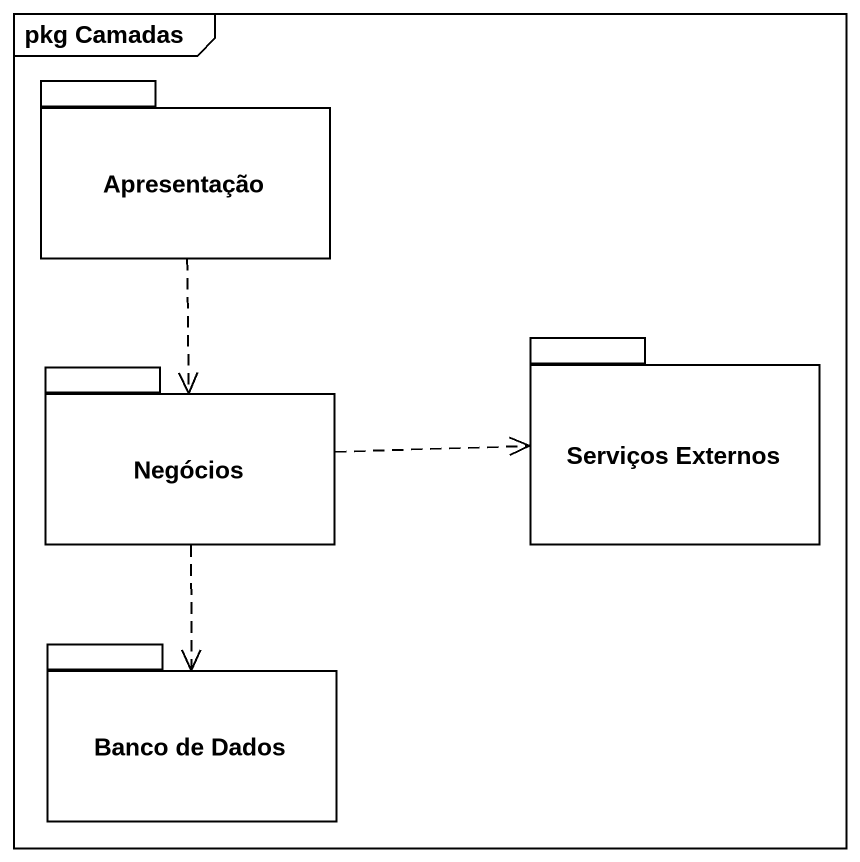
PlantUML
@startuml
mainframe pkg Camadas
package Apresentação {
}
package "Serviços Externos" as Serviços_Externos {
}
package Negócios {
}
package "Banco de Dados" as Banco_de_Dados {
}
Apresentação ..> Negócios
Negócios .right.> Serviços_Externos
Negócios ..> Banco_de_Dados
@enduml
